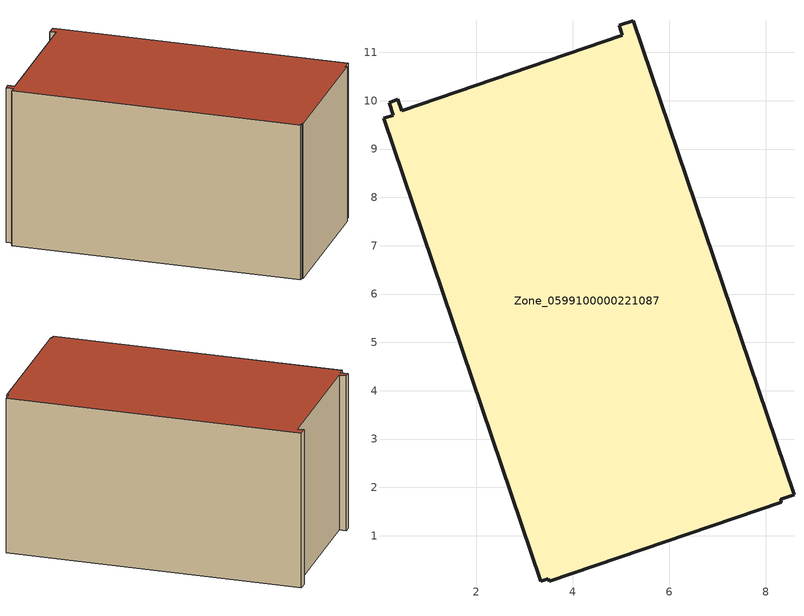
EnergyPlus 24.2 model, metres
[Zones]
Zone_0599100000221087
 floor ground (C_G): 8.3,1.75 8.32,1.7 3.51,0.05 3.49,0.1 3.34,0.05 0.09,9.64 0.29,9.7 0.2,9.96 0.38,10.03 0.46,9.79 5.03,11.35 4.96,11.56 5.25,11.66 8.58,1.85 z0
 wall outside (C_F): 4.96,11.56 5.03,11.35 0.46,9.79 0.38,10.03 0.2,9.96 0.29,9.7 0.09,9.64 3.34,0.05 3.49,0.1 3.51,0.05 8.32,1.7 8.3,1.75 8.58,1.85 5.25,11.66 4.96,11.56 z0:5.64
 roof outside (C_R): 8.3,1.75 8.58,1.85 5.25,11.66 4.96,11.56 5.03,11.35 0.46,9.79 0.38,10.03 0.2,9.96 0.29,9.7 0.09,9.64 3.34,0.05 3.49,0.1 3.51,0.05 8.32,1.7 z5.64
[BUILDING]
Pand.0599100000221087: North Axis=0; Terrain=City; Loads Convergence Tolerance Value=0.04; Temperature Convergence Tolerance Value=0.4; Solar Distribution=FullExterior; Maximum Number of Warmup Days=25; Minimum Number of Warmup Days=1
[Site:Location]
Rotterdam.The.Hague.AP_ZH_NLD Design_Conditions: Latitude=51.96; Longitude=4.45; Time Zone=1; Elevation=-4.5
[SITE:GROUNDTEMPERATURE:BUILDINGSURFACE]
18, 18, 18, 18, 18, 18, 18, 18, 18, 18, 18, 18
[MATERIAL] Thermal Absorptance=0.9; Solar Absorptance=0.7; Visible Absorptance=0.7
Name | Roughness | Thickness | Conductivity | Density | Specific Heat
G.TC.1946-1964 | MediumSmooth | 0.15 | 1 | 540 | 1210
F.TC.1946-1964 | Rough | 0.3 | 0.857143 | 1920 | 840
R.TC.1946-1964 | MediumRough | 0.2 | 0.235294 | 1500 | 1000
[CONSTRUCTION]
C_G: G.TC.1946-1964
C_F: F.TC.1946-1964
C_R: R.TC.1946-1964
[ZONE]
Zone_0599100000221087: Type=1; Multiplier=1; Ceiling Height=Autocalculate; Volume=Autocalculate; Floor Area=autocalculate; Part of Total Floor Area=Yes
[ZONEINFILTRATION:DESIGNFLOWRATE]
Infil_Zone_0599100000221087: Zone or ZoneList or Space or SpaceList=Zone_0599100000221087; Schedule=AlwaysOn; Design Flow Rate Calculation Method=Flow/Area; Flow Rate per Floor Area=0.003; Constant Term Coefficient=1; Temperature Term Coefficient=0; Velocity Term Coefficient=0; Velocity Squared Term Coefficient=0
[HVACTEMPLATE:ZONE:IDEALLOADSAIRSYSTEM]
Zone_0599100000221087: Maximum Heating Supply Air Temperature=50; Minimum Cooling Supply Air Temperature=13; Maximum Heating Supply Air Humidity Ratio=0.0156; Minimum Cooling Supply Air Humidity Ratio=0.0077; Heating Limit=NoLimit; Cooling Limit=NoLimit; Dehumidification Control Type=ConstantSensibleHeatRatio; Cooling Sensible Heat Ratio=0.7; Dehumidification Setpoint=60; Humidification Control Type=None; Humidification Setpoint=30; Outdoor Air Method=None; Outdoor Air Flow Rate per Person=0.00944; Outdoor Air Flow Rate per Zone Floor Area=0; Outdoor Air Flow Rate per Zone=0; Demand Controlled Ventilation Type=None; Outdoor Air Economizer Type=NoEconomizer; Heat Recovery Type=None; Sensible Heat Recovery Effectiveness=0.7; Latent Heat Recovery Effectiveness=0.65
[ZONECONTROL:THERMOSTAT]
ThermostatControl_Zone_0599100000221087: Zone or ZoneList=Zone_0599100000221087; Control Type Schedule=DualSetpointControlType; Control 1=Thermostat_Zone_0599100000221087; Temperature Difference Between Cutout And Setpoint=0
[THERMOSTATSETPOINT:DUALSETPOINT]
Thermostat_Zone_0599100000221087: Heating Setpoint Temperature Schedule=HeatingSetpoint_Zone_0599100000221087; Cooling Setpoint Temperature Schedule=CoolingSetpoint_Zone_0599100000221087
[SCHEDULE:COMPACT]
HeatingSetpoint_Zone_0599100000221087: Through: 12/31, For: AllDays, Until: 24:00, 21
CoolingSetpoint_Zone_0599100000221087: Through: 12/31, For: AllDays, Until: 24:00, 24
DualSetpointControlType: Through: 12/31, For: AllDays, Until: 24:00, 4
AlwaysOn: Through: 12/31, For: AllDays, Until: 24:00, 1
